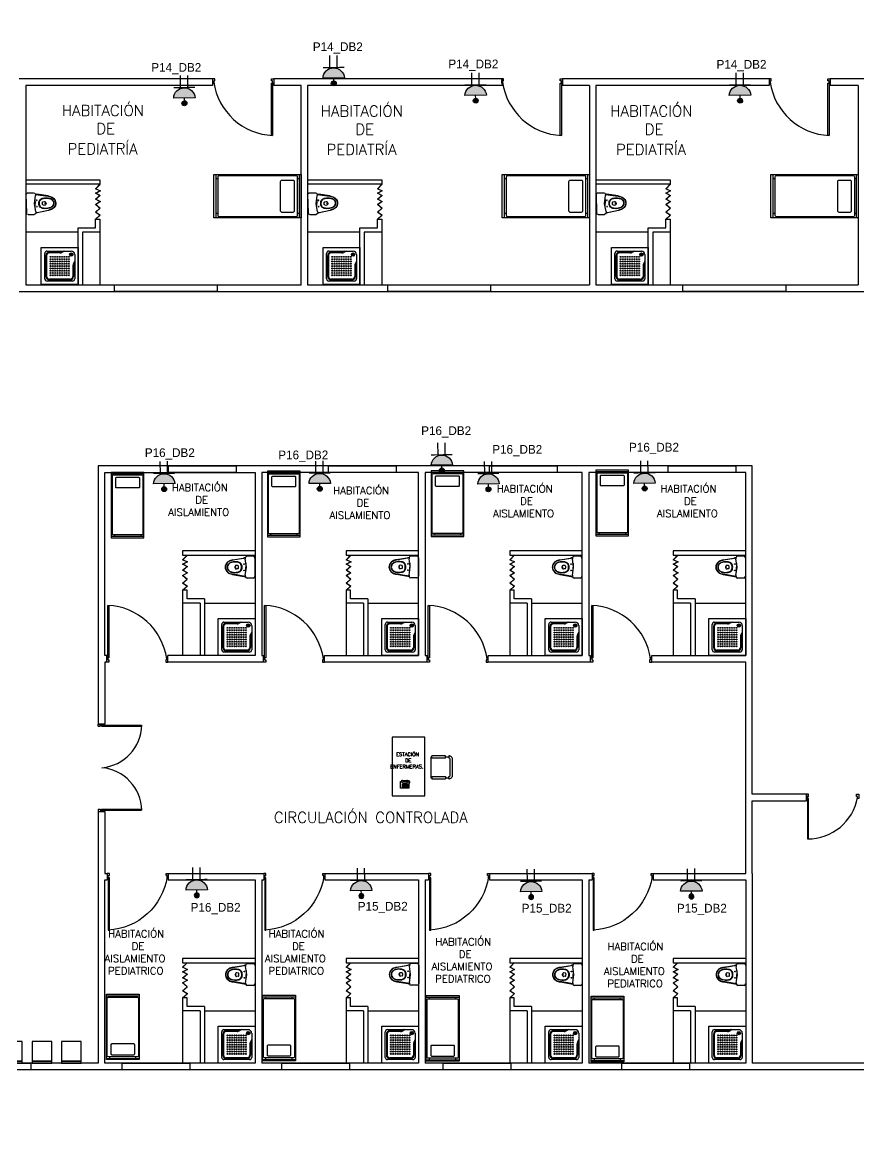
# Model space of a CAD drawing. Header units: metres. Extents: x -24 to 527, y -154 to 95.
# Drawn here: x 211.34 to 230.5, y 5.14 to 31.02 of the extents above; entities that cross this region are included whole.
import ezdxf

# ---------------------------------------------------------------- set-up
doc = ezdxf.new("R2010")
doc.units = ezdxf.units.M
doc.header["$MEASUREMENT"] = 0
for name, color, linetype in [('AN-TEXTO', 3, 'Continuous'), ('AR-MOBILIRIO', 1, 'Continuous'), ('AR-MUROS', 6, 'Continuous'), ('AR-PUERTAS', 2, 'Continuous'), ('AR-VENTANAS', 2, 'Continuous'), ('E-quip', 2, 'Continuous'), ('S.H.', 2, 'Continuous')]:
    doc.layers.add(name, color=color, linetype=linetype)
doc.layers.add('EQUIPO', color=1, linetype='Continuous', lineweight=0)
doc.styles.add('REGULAR-2.5', font='romans.shx', dxfattribs={"height": 2.5})

# ---------------------------------------------------------------- blocks, each defined once
blk = doc.blocks.new('31643339')
at = {"layer": 'AR-MOBILIRIO'}
for p, q in [((0.038, 0.5), (0.038, -0.5)), ((0.038, 0.4), (0.087, 0.4)), ((1.9, 0.4), (1.95, 0.4)), ((1.95, 0.5), (1.95, -0.5)), ((0.038, -0.4), (0.087, -0.4)), ((1.9, -0.4), (1.95, -0.4))]:
    blk.add_line(p, q, dxfattribs=at)
blk.add_lwpolyline([(0, -0.5), (0, 0.5), (2, 0.5), (2, -0.5)], close=True, dxfattribs=at)
for points in [[(1.87, 0.475, -0.414214), (1.9, 0.445), (1.9, -0.445, -0.414214), (1.87, -0.475), (0.117, -0.475, -0.414214), (0.087, -0.445), (0.087, 0.445, -0.414214), (0.117, 0.475)], [(0.15, -0.332, 0.414214), (0.18, -0.362), (0.447, -0.362, 0.414214), (0.477, -0.332), (0.477, 0.333, 0.414214), (0.447, 0.363), (0.18, 0.363, 0.414214), (0.15, 0.333)]]:
    blk.add_lwpolyline(points, format="xyb", close=True, dxfattribs=at)
blk = doc.blocks.new('AR-PUERTA 2')
at = {"layer": 'AR-PUERTAS', "linetype": 'Continuous'}
for points in [[(-1.354, -0.058), (-1.354, -0.008), (-1.329, -0.008), (-1.329, 0.042), (-1.379, 0.042), (-1.379, -0.058)], [(-0.029, -0.008), (-0.029, 0.042), (0.021, 0.042), (0.021, -0.058), (-0.004, -0.058), (-0.004, -0.008)], [(-0.004, -0.058), (-0.004, -1.258), (-0.029, -1.258), (-0.029, -0.058)]]:
    blk.add_lwpolyline(points, close=True, dxfattribs=at)
blk.add_arc((0.061, 0.169), 1.428, 188.1236, 267.3924, dxfattribs=at)
blk = doc.blocks.new('111111')
at = {"layer": 'AR-PUERTAS', "linetype": 'Continuous'}
for p, q in [((254.317, 121.561), (254.317, 122.51)), ((254.342, 121.586), (254.342, 122.51)), ((256.267, 122.51), (256.242, 122.51)), ((256.242, 121.586), (256.242, 122.51)), ((256.267, 121.561), (256.267, 122.51)), ((254.292, 121.511), (254.292, 121.611)), ((254.317, 121.611), (254.292, 121.611)), ((254.342, 121.511), (254.292, 121.511)), ((254.342, 121.586), (254.317, 121.586)), ((254.342, 121.561), (254.317, 121.561)), ((254.342, 121.511), (254.342, 121.561)), ((256.242, 121.586), (256.267, 121.586)), ((256.242, 121.511), (256.242, 121.561)), ((256.242, 121.561), (256.267, 121.561)), ((256.242, 121.511), (256.292, 121.511)), ((256.267, 121.611), (256.292, 121.611)), ((256.292, 121.511), (256.292, 121.611))]:
    blk.add_line(p, q, dxfattribs=at)
for centre, start, end in [((254.297, 121.512), 5.0221, 88.847), ((256.287, 121.512), 91.153, 174.9779)]:
    blk.add_arc(centre, 0.999, start, end, dxfattribs=at)
blk = doc.blocks.new('AR-MESA DE ENFERMERAS')
at = {"layer": 'AR-MOBILIRIO'}
for p, q in [((1196.442, 626.335), (1196.442, 626.252)), ((1196.442, 626.321), (1196.552, 626.321)), ((1196.455, 626.335), (1196.455, 626.252)), ((1196.469, 626.335), (1196.469, 626.252)), ((1196.483, 626.335), (1196.483, 626.252)), ((1196.497, 626.335), (1196.497, 626.252)), ((1196.511, 626.335), (1196.511, 626.252)), ((1196.524, 626.335), (1196.524, 626.252)), ((1196.538, 626.335), (1196.538, 626.252)), ((1195.493, 626.141), (1195.493, 626.088)), ((1195.572, 626.088), (1195.572, 626.141)), ((1195.881, 626.088), (1195.881, 626.141)), ((1196.386, 626.229), (1196.383, 626.222)), ((1196.386, 626.222), (1196.383, 626.214)), ((1196.387, 626.215), (1196.384, 626.208)), ((1196.388, 626.21), (1196.385, 626.203)), ((1196.389, 626.207), (1196.387, 626.2)), ((1196.391, 626.234), (1196.388, 626.227)), ((1196.391, 626.202), (1196.388, 626.195)), ((1196.392, 626.196), (1196.389, 626.189)), ((1196.394, 626.192), (1196.392, 626.185)), ((1196.395, 626.234), (1196.393, 626.227)), ((1196.397, 626.189), (1196.394, 626.182)), ((1196.4, 626.234), (1196.398, 626.227)), ((1196.402, 626.187), (1196.399, 626.18)), ((1196.404, 626.182), (1196.402, 626.175)), ((1196.405, 626.232), (1196.403, 626.225)), ((1196.407, 626.227), (1196.405, 626.219)), ((1196.41, 626.182), (1196.408, 626.175)), ((1196.416, 626.186), (1196.413, 626.179)), ((1196.42, 626.189), (1196.418, 626.182)), ((1196.422, 626.187), (1196.42, 626.18)), ((1196.429, 626.191), (1196.426, 626.183)), ((1196.442, 626.307), (1196.552, 626.307)), ((1196.442, 626.294), (1196.552, 626.294)), ((1196.442, 626.28), (1196.552, 626.28)), ((1196.442, 626.266), (1196.552, 626.266)), ((1196.442, 626.252), (1196.552, 626.252)), ((1195.493, 625.612), (1195.493, 625.665)), ((1195.572, 625.665), (1195.572, 625.612)), ((1195.881, 625.665), (1195.881, 625.612))]:
    blk.add_line(p, q, dxfattribs=at)
for points in [[(1196.042, 625.182), (1196.792, 625.182), (1196.792, 626.532), (1196.042, 626.532)], [(1196.442, 626.335), (1196.552, 626.335), (1196.552, 626.252), (1196.442, 626.252)]]:
    blk.add_lwpolyline(points, close=True, dxfattribs=at)
for points in [[(1196.428, 626.199), (1196.409, 626.199), (1196.409, 626.355), (1196.597, 626.355), (1196.597, 626.199), (1196.581, 626.199)], [(1195.572, 626.115), (1195.493, 626.115)], [(1195.881, 626.141), (1195.572, 626.141)], [(1195.881, 626.088), (1195.572, 626.088)], [(1195.881, 625.638), (1195.908, 625.638), (1195.908, 626.115), (1195.881, 626.115)], [(1196.451, 626.217), (1196.558, 626.217)], [(1196.558, 626.178), (1196.451, 626.178)], [(1195.493, 625.638), (1195.572, 625.638)], [(1195.572, 625.665), (1195.881, 625.665)], [(1195.572, 625.612), (1195.881, 625.612)]]:
    blk.add_lwpolyline(points, dxfattribs=at)
for points in [[(1195.493, 626.141, 0.414214), (1195.405, 626.053), (1195.405, 625.7, 0.414214), (1195.493, 625.612)], [(1195.493, 626.088), (1195.493, 626.088, 0.414214), (1195.458, 626.053), (1195.458, 625.7, 0.414214), (1195.493, 625.665)]]:
    blk.add_lwpolyline(points, format="xyb", dxfattribs=at)
for centre, start, end in [((1196.448, 626.198), 79.6346, 280.3654), ((1196.562, 626.198), 259.6346, 100.3654)]:
    blk.add_arc(centre, 0.0197, start, end, dxfattribs=at)
blk = doc.blocks.new('AR-PUERTA 1.2')
at = {"layer": 'AR-PUERTAS', "linetype": 'Continuous'}
for points in [[(1.154, 0.058), (1.154, 0.983), (1.129, 0.983), (1.129, 0.058)], [(0.004, 0.058), (0.004, 0.008), (0.029, 0.008), (0.029, -0.042), (-0.021, -0.042), (-0.021, 0.058)], [(1.129, 0.008), (1.129, -0.042), (1.179, -0.042), (1.179, 0.058), (1.154, 0.058), (1.154, 0.008)]]:
    blk.add_lwpolyline(points, close=True, dxfattribs=at)
blk.add_arc((1.141, -0.171), 1.154, 89.3332, 169.7918, dxfattribs=at)
blk = doc.blocks.new('silla')
for points in [[(-0.225, -0.023), (0.225, -0.023), (0.225, 0.023), (-0.225, 0.023)], [(-0.225, -0.473), (0.225, -0.473), (0.225, -0.023), (-0.225, -0.023)]]:
    blk.add_lwpolyline(points, close=True)
blk = doc.blocks.new('*U114')
at = {"layer": 'AR-MOBILIRIO', "rotation": 90}
blk.add_blockref('silla', (-0.225, 0), dxfattribs=at)
blk = doc.blocks.new('*U115')
at = {"layer": 'AR-MUROS', "color": 0, "linetype": 'ByBlock', "lineweight": -2}
for p in [(0, 12.15), (0, 11.475), (0, 10.8), (0, 10.125), (0, 9.45), (0, 8.775), (0, 8.1), (0, 7.425), (0, 6.75), (0, 6.075), (0, 5.4), (0, 4.725), (0, 4.05), (0, 3.375), (0, 2.7), (0, 2.025), (0, 1.35), (0, 0.675), (0, 0)]:
    blk.add_blockref('*U114', p, dxfattribs=at)
blk = doc.blocks.new('AR-PUERTA ACORDION')
at = {"layer": 'AR-PUERTAS'}
blk.add_lwpolyline([(-0.386, 0.049), (-0.288, -0.046), (-0.235, 0.057), (-0.185, -0.044), (-0.129, 0.054), (-0.046, -0.045), (0.01, 0.056), (0.073, -0.046), (0.158, 0.053), (0.252, -0.046), (0.317, 0.054), (0.41, -0.047), (0.41, -0.054), (0.318, 0.046), (0.253, -0.054), (0.158, 0.046), (0.072, -0.054), (0.01, 0.046), (-0.045, -0.054), (-0.128, 0.046), (-0.185, -0.054), (-0.235, 0.046), (-0.287, -0.054), (-0.39, 0.046)], close=True, dxfattribs=at)
blk = doc.blocks.new('A$C05366594')
at = {"layer": 'AR-MOBILIRIO', "linetype": 'Continuous'}
for p, q in [((0, 0), (0, 0.72)), ((0, 0.72), (0.72, 0.72)), ((0.72, 0.72), (0.72, 0)), ((0.068, 0.113), (0.068, 0.608)), ((0.09, 0.563), (0.09, 0.158)), ((0.113, 0.653), (0.585, 0.653)), ((0.367, 0.63), (0.158, 0.63)), ((0.428, 0.653), (0.397, 0.637)), ((0.653, 0.585), (0.653, 0.113)), ((0.63, 0.367), (0.63, 0.158)), ((0.653, 0.428), (0.637, 0.397)), ((0.72, 0), (0, 0)), ((0.608, 0.068), (0.113, 0.068)), ((0.563, 0.09), (0.158, 0.09))]:
    blk.add_line(p, q, dxfattribs=at)
at = {"layer": 'AR-MOBILIRIO', "color": 250}
for p, q in [((0.104, 0.563), (0.104, 0.158)), ((0.367, 0.617), (0.158, 0.617)), ((0.458, 0.653), (0.403, 0.625)), ((0.653, 0.458), (0.625, 0.403)), ((0.617, 0.367), (0.617, 0.158)), ((0.563, 0.104), (0.158, 0.104))]:
    blk.add_line(p, q, dxfattribs=at)
at = {"layer": 'AR-MOBILIRIO', "linetype": 'Continuous'}
for centre, major_axis, start_param, end_param in [((0.113, 0.608), (0.0318, 0.0318), 0.785398, 2.356194), ((0.158, 0.563), (0.0477, 0.0477), 0.785398, 2.356194), ((0.367, 0.698), (0.0477, 0.0477), 3.926991, 4.390638), ((0.585, 0.585), (0.0477, 0.0477), 5.497787, 7.068583), ((0.698, 0.367), (-0.0477, 0.0477), 0.321751, 0.785398), ((0.113, 0.113), (-0.0318, 0.0318), 0.785398, 2.356194), ((0.158, 0.158), (-0.0477, 0.0477), 0.785398, 2.356194), ((0.158, 0.158), (-0.0477, 0.0477), 0.785398, 2.356194), ((0.563, 0.158), (0.0477, 0.0477), 3.926991, 5.497787), ((0.608, 0.113), (-0.0318, 0.0318), 2.356194, 3.926991)]:
    blk.add_ellipse(centre, major_axis=major_axis, ratio=1, start_param=start_param, end_param=end_param, dxfattribs=at)
at = {"layer": 'AR-MOBILIRIO', "color": 250}
for centre, major_axis, start_param, end_param in [((0.158, 0.563), (-0.0382, 0.0382), -0.785398, 0.785398), ((0.18, 0.54), (-0.00636, 0.00636), -0.785398, 5.497787), ((0.18, 0.495), (-0.00636, 0.00636), -0.785398, 5.497787), ((0.18, 0.45), (-0.00636, 0.00636), -0.785398, 5.497787), ((0.225, 0.54), (0.00636, 0.00636), 0.785398, 7.068583), ((0.225, 0.495), (0.00636, 0.00636), 0.785398, 7.068583), ((0.225, 0.45), (0.00636, 0.00636), 0.785398, 7.068583), ((0.27, 0.54), (0.00636, 0.00636), 0.785398, 7.068583), ((0.27, 0.495), (0.00636, 0.00636), 0.785398, 7.068583), ((0.27, 0.45), (0.00636, 0.00636), 0.785398, 7.068583), ((0.315, 0.54), (-0.00636, 0.00636), -0.785398, 5.497787), ((0.315, 0.495), (-0.00636, 0.00636), -0.785398, 5.497787), ((0.315, 0.45), (-0.00636, 0.00636), -0.785398, 5.497787), ((0.36, 0.54), (-0.00636, 0.00636), -0.785398, 5.497787), ((0.36, 0.495), (-0.00636, 0.00636), -0.785398, 5.497787), ((0.36, 0.45), (-0.00636, 0.00636), -0.785398, 5.497787), ((0.367, 0.698), (0.0573, 0.0573), 3.926991, 4.390638), ((0.405, 0.54), (-0.00636, 0.00636), -0.785398, 5.497787), ((0.405, 0.495), (-0.00636, 0.00636), -0.785398, 5.497787), ((0.405, 0.45), (-0.00636, 0.00636), -0.785398, 5.497787), ((0.45, 0.54), (0.00636, 0.00636), 0.785398, 7.068583), ((0.45, 0.495), (0.00636, 0.00636), 0.785398, 7.068583), ((0.45, 0.45), (0.00636, 0.00636), 0.785398, 7.068583), ((0.495, 0.54), (0.00636, 0.00636), 0.785398, 7.068583), ((0.495, 0.495), (0.00636, 0.00636), 0.785398, 7.068583), ((0.495, 0.45), (0.00636, 0.00636), 0.785398, 7.068583), ((0.54, 0.54), (-0.00636, 0.00636), -0.785398, 5.497787), ((0.54, 0.495), (-0.00636, 0.00636), -0.785398, 5.497787), ((0.54, 0.45), (-0.00636, 0.00636), -0.785398, 5.497787), ((0.585, 0.585), (0.0223, 0.0223), 0.785398, 7.068583), ((0.585, 0.585), (-0.00955, 0.00955), -0.785398, 5.497787), ((0.576, 0.585), (0.00286, 0.00286), 0.785398, 7.068583), ((0.581, 0.592), (0.00286, 0.00286), 0.785398, 7.068583), ((0.581, 0.578), (0.00286, 0.00286), 0.785398, 7.068583), ((0.589, 0.592), (0.00286, 0.00286), 0.785398, 7.068583), ((0.589, 0.578), (0.00286, 0.00286), 0.785398, 7.068583), ((0.594, 0.585), (0.00286, 0.00286), 0.785398, 7.068583), ((0.18, 0.405), (-0.00636, 0.00636), -0.785398, 5.497787), ((0.18, 0.36), (-0.00636, 0.00636), -0.785398, 5.497787), ((0.18, 0.315), (-0.00636, 0.00636), -0.785398, 5.497787), ((0.18, 0.27), (-0.00636, 0.00636), -0.785398, 5.497787), ((0.18, 0.225), (-0.00636, 0.00636), -0.785398, 5.497787), ((0.225, 0.405), (0.00636, 0.00636), 0.785398, 7.068583), ((0.225, 0.36), (0.00636, 0.00636), 0.785398, 7.068583), ((0.225, 0.315), (0.00636, 0.00636), 0.785398, 7.068583), ((0.225, 0.27), (0.00636, 0.00636), 0.785398, 7.068583), ((0.225, 0.225), (0.00636, 0.00636), 0.785398, 7.068583), ((0.27, 0.405), (0.00636, 0.00636), 0.785398, 7.068583), ((0.27, 0.36), (0.00636, 0.00636), 0.785398, 7.068583), ((0.27, 0.315), (0.00636, 0.00636), 0.785398, 7.068583), ((0.27, 0.27), (0.00636, 0.00636), 0.785398, 7.068583), ((0.27, 0.225), (0.00636, 0.00636), 0.785398, 7.068583), ((0.315, 0.36), (-0.00636, 0.00636), -0.785398, 5.497787), ((0.315, 0.315), (-0.00636, 0.00636), -0.785398, 5.497787), ((0.315, 0.27), (-0.00636, 0.00636), -0.785398, 5.497787), ((0.315, 0.225), (-0.00636, 0.00636), -0.785398, 5.497787), ((0.315, 0.405), (-0.00636, 0.00636), -0.785398, 5.497787), ((0.36, 0.405), (-0.00636, 0.00636), -0.785398, 5.497787), ((0.36, 0.36), (-0.00636, 0.00636), -0.785398, 5.497787), ((0.36, 0.315), (-0.00636, 0.00636), -0.785398, 5.497787), ((0.36, 0.27), (-0.00636, 0.00636), -0.785398, 5.497787), ((0.36, 0.225), (-0.00636, 0.00636), -0.785398, 5.497787), ((0.405, 0.405), (-0.00636, 0.00636), -0.785398, 5.497787), ((0.405, 0.36), (-0.00636, 0.00636), -0.785398, 5.497787), ((0.405, 0.315), (-0.00636, 0.00636), -0.785398, 5.497787), ((0.405, 0.27), (-0.00636, 0.00636), -0.785398, 5.497787), ((0.405, 0.225), (-0.00636, 0.00636), -0.785398, 5.497787), ((0.45, 0.405), (0.00636, 0.00636), 0.785398, 7.068583), ((0.45, 0.36), (0.00636, 0.00636), 0.785398, 7.068583), ((0.45, 0.315), (0.00636, 0.00636), 0.785398, 7.068583), ((0.45, 0.27), (0.00636, 0.00636), 0.785398, 7.068583), ((0.45, 0.225), (0.00636, 0.00636), 0.785398, 7.068583), ((0.495, 0.405), (0.00636, 0.00636), 0.785398, 7.068583), ((0.495, 0.36), (0.00636, 0.00636), 0.785398, 7.068583), ((0.495, 0.315), (0.00636, 0.00636), 0.785398, 7.068583), ((0.495, 0.27), (0.00636, 0.00636), 0.785398, 7.068583), ((0.495, 0.225), (0.00636, 0.00636), 0.785398, 7.068583), ((0.54, 0.36), (-0.00636, 0.00636), -0.785398, 5.497787), ((0.54, 0.315), (-0.00636, 0.00636), -0.785398, 5.497787), ((0.54, 0.27), (-0.00636, 0.00636), -0.785398, 5.497787), ((0.54, 0.225), (-0.00636, 0.00636), -0.785398, 5.497787), ((0.54, 0.405), (-0.00636, 0.00636), -0.785398, 5.497787), ((0.698, 0.367), (-0.0573, 0.0573), 0.321751, 0.785398), ((0.158, 0.158), (-0.0382, 0.0382), 0.785398, 2.356194), ((0.158, 0.158), (0.0382, 0.0382), 2.356194, 3.926991), ((0.18, 0.18), (-0.00636, 0.00636), -0.785398, 5.497787), ((0.225, 0.18), (0.00636, 0.00636), 0.785398, 7.068583), ((0.27, 0.18), (0.00636, 0.00636), 0.785398, 7.068583), ((0.315, 0.18), (-0.00636, 0.00636), -0.785398, 5.497787), ((0.36, 0.18), (-0.00636, 0.00636), -0.785398, 5.497787), ((0.405, 0.18), (-0.00636, 0.00636), -0.785398, 5.497787), ((0.45, 0.18), (0.00636, 0.00636), 0.785398, 7.068583), ((0.495, 0.18), (0.00636, 0.00636), 0.785398, 7.068583), ((0.54, 0.18), (-0.00636, 0.00636), -0.785398, 5.497787), ((0.563, 0.158), (0.0382, 0.0382), 3.926991, 5.497787)]:
    blk.add_ellipse(centre, major_axis=major_axis, ratio=1, start_param=start_param, end_param=end_param, dxfattribs=at)
blk = doc.blocks.new('1p-toppiece')
at = {"layer": 'AR-MOBILIRIO'}
for p, q in [((-0.532, 0.174), (-0.265, 0.22)), ((-0.232, 0.219), (-0.531, 0.169)), ((-0.485, 0.003), (-0.485, 0.003)), ((-0.485, 0.003), (-0.485, 0.003)), ((-0.485, 0.003), (-0.485, 0.003)), ((-0.485, 0.003), (-0.485, 0.003)), ((-0.485, 0.003), (-0.485, 0.003)), ((-0.485, 0.003), (-0.485, 0.003)), ((-0.485, 0.003), (-0.485, 0.003)), ((-0.485, 0.003), (-0.485, 0.003)), ((-0.406, 0.039), (-0.443, 0.044)), ((-0.232, 0.22), (-0.232, 0.195)), ((-0.205, 0.008), (-0.232, 0.195)), ((-0.218, 0.098), (-0.218, 0.003)), ((-0.218, -0.093), (-0.218, 0.003)), ((-0.047, 0.26), (-0.192, 0.26)), ((-0.007, 0.22), (-0.007, -0.214)), ((-0.532, -0.169), (-0.265, -0.215)), ((-0.232, -0.214), (-0.531, -0.163)), ((-0.406, -0.034), (-0.443, -0.039)), ((-0.232, -0.189), (-0.205, -0.003)), ((-0.232, -0.189), (-0.232, -0.214)), ((-0.047, -0.254), (-0.192, -0.254))]:
    blk.add_line(p, q, dxfattribs=at)
blk.add_lwpolyline([(-0.467, -0.009, 0.139005), (-0.464, -0.009, 0.107089), (-0.461, -0.006, 0.080212), (-0.46, -0.002, 0.06796), (-0.459, 0.003, 0.06796), (-0.46, 0.007, 0.080212), (-0.461, 0.011, 0.107089), (-0.464, 0.014, 0.139005), (-0.467, 0.015, 0.139005), (-0.47, 0.014, 0.107089), (-0.473, 0.011, 0.080212), (-0.474, 0.007, 0.06796), (-0.475, 0.003, 0.06796), (-0.474, -0.002, 0.080212), (-0.473, -0.006, 0.107089), (-0.47, -0.009, 0.139005)], format="xyb", close=True, dxfattribs=at)
for centre in [(-0.26, 0.078), (-0.26, -0.072)]:
    blk.add_circle(centre, 0.008, dxfattribs=at)
for centre, radius, start, end in [((-0.545, -0.004), 0.165, 137.5273, 177.8064), ((-0.545, 0.009), 0.165, 182.1936, 222.4727), ((-0.545, -0.004), 0.159, 137.1746, 177.7477), ((-0.545, 0.009), 0.159, 182.2523, 222.8254), ((-0.518, -0.034), 0.206, 106.927, 136.493), ((-0.541, -0.003), 0.122, 134.1142, 177.24), ((-0.541, 0.008), 0.122, 182.76, 225.8858), ((-0.518, -0.034), 0.2, 106.5054, 136.1127), ((-0.541, -0.003), 0.115, 133.4423, 177.1285), ((-0.541, 0.008), 0.115, 182.8715, 226.5577), ((-0.519, -0.031), 0.157, 102.7254, 132.8308), ((-0.52, -0.03), 0.15, 101.8667, 132.1155), ((-0.482, -0.117), 0.296, 99.7929, 108.8085), ((-0.482, -0.12), 0.292, 99.5848, 108.4322), ((-0.482, -0.148), 0.279, 90.6669, 104.9929), ((-0.482, -0.156), 0.281, 90.6819, 104.1933), ((-0.474, -0.297), 0.428, 81.7587, 91.4179), ((-0.488, -0.362), 0.487, 81.705, 89.6761), ((-0.434, 0.003), 0.0456, 126.1832, 180), ((-0.434, 0.003), 0.0456, 180, 233.8168), ((-0.447, 0.019), 0.025, 82.2348, 126.1832), ((-0.434, -0.002), 0.123, 44.007, 82.2929), ((-0.431, -0.004), 0.132, 44.3018, 82.295), ((-0.408, 0.024), 0.015, 13.7696, 82.2348), ((-0.495, 0.003), 0.105, 0, 13.7696), ((-0.495, 0.003), 0.105, 346.2304, 0), ((-0.46, 0.006), 0.138, 358.6352, 34.0042), ((-0.46, -0.001), 0.138, 325.9958, 1.3648), ((-0.441, 0.008), 0.132, 357.4666, 37.446), ((-0.441, -0.003), 0.132, 322.554, 2.5334), ((-0.24, 0.073), 0.15, 87.0389, 99.7929), ((-0.192, 0.22), 0.04, 90, 180), ((-0.244, 0.003), 0.04, 351.6776, 8.3142), ((-0.047, 0.22), 0.04, 0, 90), ((-0.518, 0.039), 0.206, 223.507, 253.073), ((-0.518, 0.039), 0.2, 223.8873, 253.4946), ((-0.519, 0.036), 0.157, 227.1692, 257.2746), ((-0.52, 0.036), 0.15, 227.8845, 258.1333), ((-0.482, 0.122), 0.296, 251.1915, 260.2071), ((-0.482, 0.125), 0.292, 251.5678, 260.4152), ((-0.482, 0.153), 0.279, 255.0071, 269.3331), ((-0.482, 0.161), 0.281, 255.8067, 269.3181), ((-0.488, 0.368), 0.487, 270.3239, 278.295), ((-0.474, 0.302), 0.428, 268.5821, 278.2413), ((-0.447, -0.014), 0.025, 233.8168, 277.7652), ((-0.434, 0.007), 0.123, 277.7071, 315.993), ((-0.431, 0.009), 0.132, 277.705, 315.6982), ((-0.408, -0.019), 0.015, 277.7652, 346.2304), ((-0.24, -0.067), 0.15, 260.2071, 272.966), ((-0.192, -0.214), 0.04, 180, 270), ((-0.047, -0.214), 0.04, 270, 360)]:
    blk.add_arc(centre, radius, start, end, dxfattribs=at)
blk = doc.blocks.new('16A twin WP')
at = {"ltscale": 8}
h = blk.add_hatch(color=256, dxfattribs=at)
edge = h.paths.add_edge_path()
edge.add_ellipse((17.4, -1), major_axis=(0.2, 17.4), ratio=1, start_angle=273.7089, end_angle=447.4296, ccw=False)
edge.add_line((34.8, 0), (0, 0))
h = blk.add_hatch(color=256, dxfattribs=at)
edge = h.paths.add_edge_path()
edge.add_ellipse((17.4, -8.7), major_axis=(-2.81, 2.81), ratio=1, start_angle=0, end_angle=360)
for p, q in [((11.5, 16.9), (11.5, 36.5)), ((23.3, 16.9), (23.3, 36.5)), ((34.8, 0), (0, 0)), ((17.4, -4.7), (17.4, 0))]:
    blk.add_line(p, q, dxfattribs=at)
at = {"ltscale": 8, "const_width": 2}
blk.add_lwpolyline([(34.8, 16.9), (0, 16.9)], dxfattribs=at)
at = {"ltscale": 8, "extrusion": (0, 0, -1)}
blk.add_ellipse((17.4, -1), major_axis=(0.2, 17.4), ratio=1, start_param=-1.525934, end_param=1.506063, dxfattribs=at)
at = {"ltscale": 8}
blk.add_ellipse((17.4, -8.7), major_axis=(-2.81, 2.81), ratio=1, start_param=3.926991, end_param=10.210176, dxfattribs=at)

msp = doc.modelspace()

# ---------------------------------------------------------------- linework, layer by layer
at = {"layer": 'AR-MUROS'}
for p, q in [((222.342, 29.579), (222.342, 29.729)), ((223.717, 29.729), (223.717, 29.579)), ((224.337, 29.579), (224.337, 25.006)), ((224.487, 29.579), (224.487, 25.006)), ((230.499, 29.579), (230.499, 25.006)), ((211.414, 27.412), (213.113, 27.412)), ((213.113, 27.312), (211.414, 27.312)), ((213.113, 27.412), (213.113, 27.312)), ((217.875, 27.412), (219.574, 27.412)), ((219.574, 27.312), (217.875, 27.312)), ((219.574, 27.412), (219.574, 27.312)), ((224.487, 27.412), (226.186, 27.412)), ((226.186, 27.312), (224.487, 27.312)), ((226.186, 27.412), (226.186, 27.312)), ((213.013, 26.312), (213.013, 26.512)), ((213.013, 26.512), (213.113, 26.512)), ((213.113, 26.512), (213.113, 26.212)), ((219.474, 26.312), (219.474, 26.512)), ((219.474, 26.512), (219.574, 26.512)), ((219.574, 26.512), (219.574, 26.212)), ((226.086, 26.312), (226.086, 26.512)), ((226.086, 26.512), (226.186, 26.512)), ((226.186, 26.512), (226.186, 26.212)), ((212.614, 26.212), (211.414, 26.212)), ((212.614, 25.012), (212.614, 26.312)), ((212.614, 26.312), (213.013, 26.312)), ((213.113, 26.212), (212.714, 26.212)), ((212.714, 26.212), (212.714, 25.012)), ((213.113, 26.212), (213.113, 25.012)), ((219.075, 26.212), (217.875, 26.212)), ((219.075, 25.012), (219.075, 26.312)), ((219.075, 26.312), (219.474, 26.312)), ((219.574, 26.212), (219.175, 26.212)), ((219.175, 26.212), (219.175, 25.012)), ((219.574, 26.212), (219.574, 25.012)), ((225.687, 26.212), (224.487, 26.212)), ((225.687, 25.012), (225.687, 26.312)), ((225.687, 26.312), (226.086, 26.312)), ((226.186, 26.212), (225.787, 26.212)), ((225.787, 26.212), (225.787, 25.012)), ((226.186, 26.212), (226.186, 25.012)), ((215.009, 18.006), (215.009, 17.706)), ((215.109, 18.006), (215.009, 18.006)), ((215.109, 17.806), (215.109, 18.006)), ((218.759, 18.006), (218.759, 17.706)), ((218.859, 18.006), (218.759, 18.006)), ((218.859, 17.806), (218.859, 18.006)), ((222.509, 18.006), (222.509, 17.706)), ((222.609, 18.006), (222.509, 18.006)), ((222.609, 17.806), (222.609, 18.006)), ((226.259, 18.006), (226.259, 17.706)), ((226.359, 18.006), (226.259, 18.006)), ((226.359, 17.806), (226.359, 18.006)), ((215.009, 17.706), (215.009, 16.506)), ((215.408, 17.706), (215.408, 16.506)), ((215.508, 17.806), (215.508, 16.506)), ((218.759, 17.706), (218.759, 16.506)), ((219.158, 17.706), (219.158, 16.506)), ((219.258, 17.806), (219.258, 16.506)), ((222.509, 17.706), (222.509, 16.506)), ((222.908, 17.706), (222.908, 16.506)), ((223.008, 17.806), (223.008, 16.506)), ((226.259, 17.706), (226.259, 16.506)), ((226.658, 17.706), (226.658, 16.506)), ((226.758, 17.806), (226.758, 16.506)), ((213.221, 11.511), (213.278, 11.511)), ((214.678, 11.511), (216.821, 11.511)), ((224.321, 11.511), (224.399, 11.511)), ((225.799, 11.511), (227.921, 11.511)), ((228.071, 11.511), (228.071, 7.161)), ((213.221, 11.361), (213.278, 11.361)), ((213.221, 7.161), (213.221, 11.361)), ((214.678, 11.361), (216.671, 11.361)), ((216.671, 11.361), (216.671, 7.161)), ((216.821, 11.361), (216.821, 7.161)), ((216.821, 11.361), (216.87, 11.361)), ((218.27, 11.361), (220.421, 11.361)), ((220.421, 11.361), (220.421, 7.161)), ((220.571, 11.361), (220.571, 7.161)), ((220.571, 11.361), (220.648, 11.361)), ((222.048, 11.361), (224.171, 11.361)), ((224.171, 11.361), (224.171, 7.161)), ((224.321, 11.361), (224.321, 7.161)), ((224.321, 11.361), (224.399, 11.361)), ((225.799, 11.361), (227.921, 11.361)), ((227.921, 11.361), (227.921, 7.161)), ((215.009, 8.661), (215.009, 8.361)), ((215.109, 8.661), (215.009, 8.661)), ((215.109, 8.461), (215.109, 8.661)), ((218.759, 8.661), (218.759, 8.361)), ((218.859, 8.661), (218.759, 8.661)), ((218.859, 8.461), (218.859, 8.661)), ((222.509, 8.661), (222.509, 8.361)), ((222.609, 8.661), (222.509, 8.661)), ((222.609, 8.461), (222.609, 8.661)), ((226.259, 8.661), (226.259, 8.361)), ((226.359, 8.661), (226.259, 8.661)), ((226.359, 8.461), (226.359, 8.661)), ((215.009, 8.361), (215.009, 7.161)), ((215.408, 8.361), (215.408, 7.161)), ((215.508, 8.461), (215.508, 7.161)), ((218.759, 8.361), (218.759, 7.161)), ((219.158, 8.361), (219.158, 7.161)), ((219.258, 8.461), (219.258, 7.161)), ((222.509, 8.361), (222.509, 7.161)), ((222.908, 8.361), (222.908, 7.161)), ((223.008, 8.461), (223.008, 7.161)), ((226.259, 8.361), (226.259, 7.161)), ((226.658, 8.361), (226.658, 7.161)), ((226.758, 8.461), (226.758, 7.161))]:
    msp.add_line(p, q, dxfattribs=at)
for points in [[(215.697, 29.729), (211.264, 29.729)], [(215.697, 29.579), (211.414, 29.579), (211.414, 25.006), (217.725, 25.006), (217.725, 29.579), (217.097, 29.579)], [(215.697, 29.729), (215.697, 29.579)], [(222.342, 29.729), (217.097, 29.729)], [(217.097, 29.729), (217.097, 29.579)], [(222.342, 29.579), (217.875, 29.579), (217.875, 25.006)], [(228.456, 29.729), (223.717, 29.729)], [(224.337, 29.579), (223.717, 29.579)], [(228.456, 29.579), (224.487, 29.579)], [(228.456, 29.729), (228.456, 29.579)], [(234.847, 29.729), (229.856, 29.729)], [(229.856, 29.729), (229.856, 29.579)], [(230.499, 29.579), (229.856, 29.579)], [(211.264, 24.856), (217.725, 24.856), (234.383, 24.856)], [(217.875, 25.006), (224.337, 25.006)], [(224.487, 25.006), (230.499, 25.006)], [(237.138, 23.827), (237.138, 7.011), (149.199, 7.011)], [(228.071, 16.356), (228.071, 20.856), (224.321, 20.856), (220.571, 20.856), (216.821, 20.856), (213.071, 20.856), (213.071, 16.356), (213.071, 14.934)], [(213.271, 16.506), (213.221, 16.506), (213.221, 20.706), (216.671, 20.706), (216.671, 16.506), (214.671, 16.506)], [(218.263, 16.506), (220.421, 16.506), (220.421, 20.706), (216.821, 20.706), (216.821, 16.506), (216.863, 16.506)], [(222.017, 16.506), (224.171, 16.506), (224.171, 20.706), (220.571, 20.706), (220.571, 16.506), (220.617, 16.506)], [(225.764, 16.506), (227.921, 16.506), (227.921, 20.706), (224.321, 20.706), (224.321, 16.506), (224.364, 16.506)], [(216.671, 18.906), (215.009, 18.906), (215.009, 18.806), (216.671, 18.806)], [(220.421, 18.906), (218.759, 18.906), (218.759, 18.806), (220.421, 18.806)], [(224.171, 18.906), (222.509, 18.906), (222.509, 18.806), (224.171, 18.806)], [(227.921, 18.906), (226.259, 18.906), (226.259, 18.806), (227.921, 18.806)], [(215.408, 17.706), (215.009, 17.706)], [(215.508, 17.806), (215.109, 17.806)], [(215.508, 17.706), (216.671, 17.706)], [(219.158, 17.706), (218.759, 17.706)], [(219.258, 17.806), (218.859, 17.806)], [(219.258, 17.706), (220.421, 17.706)], [(222.908, 17.706), (222.509, 17.706)], [(223.008, 17.806), (222.609, 17.806)], [(223.008, 17.706), (224.171, 17.706)], [(226.658, 17.706), (226.259, 17.706)], [(226.758, 17.806), (226.359, 17.806)], [(226.758, 17.706), (227.921, 17.706)], [(213.221, 16.356), (213.221, 14.934), (213.071, 14.934)], [(213.271, 16.356), (213.221, 16.356)], [(213.271, 16.356), (213.271, 16.506)], [(214.671, 16.356), (214.671, 16.506)], [(216.863, 16.356), (216.821, 16.356), (214.671, 16.356)], [(216.863, 16.356), (216.863, 16.506)], [(218.263, 16.356), (218.263, 16.506)], [(220.617, 16.356), (220.571, 16.356), (218.263, 16.356)], [(220.617, 16.356), (220.617, 16.506)], [(222.017, 16.356), (222.017, 16.506)], [(224.364, 16.356), (224.321, 16.356), (222.017, 16.356)], [(224.364, 16.356), (224.364, 16.506)], [(225.764, 16.356), (225.764, 16.506)], [(227.921, 16.356), (225.764, 16.356)], [(227.921, 11.511), (227.921, 16.356)], [(228.071, 13.326), (228.071, 16.356)], [(228.071, 13.176), (229.311, 13.176), (229.311, 13.326), (228.071, 13.326)], [(236.988, 13.176), (236.988, 7.161), (232.221, 7.161), (228.071, 7.161)], [(228.071, 11.511), (228.071, 13.176)], [(213.071, 12.934), (213.071, 11.511)], [(213.071, 12.934), (213.221, 12.934)], [(213.221, 12.934), (213.221, 11.511)], [(213.071, 11.511), (213.071, 7.161)], [(213.278, 11.511), (213.278, 11.361)], [(214.678, 11.511), (214.678, 11.361)], [(216.821, 11.511), (216.87, 11.511)], [(216.87, 11.511), (216.87, 11.361)], [(218.27, 11.511), (220.571, 11.511)], [(218.27, 11.511), (218.27, 11.361)], [(220.571, 11.511), (220.648, 11.511)], [(220.648, 11.511), (220.648, 11.361)], [(222.048, 11.511), (224.321, 11.511)], [(222.048, 11.511), (222.048, 11.361)], [(224.399, 11.511), (224.399, 11.361)], [(225.799, 11.511), (225.799, 11.361)], [(216.671, 9.561), (215.009, 9.561), (215.009, 9.461), (216.671, 9.461)], [(220.421, 9.561), (218.759, 9.561), (218.759, 9.461), (220.421, 9.461)], [(224.171, 9.561), (222.509, 9.561), (222.509, 9.461), (224.171, 9.461)], [(227.921, 9.561), (226.259, 9.561), (226.259, 9.461), (227.921, 9.461)], [(215.408, 8.361), (215.009, 8.361)], [(215.508, 8.461), (215.109, 8.461)], [(215.508, 8.361), (216.671, 8.361)], [(219.158, 8.361), (218.759, 8.361)], [(219.258, 8.461), (218.859, 8.461)], [(219.258, 8.361), (220.421, 8.361)], [(222.908, 8.361), (222.509, 8.361)], [(223.008, 8.461), (222.609, 8.461)], [(223.008, 8.361), (224.171, 8.361)], [(226.658, 8.361), (226.259, 8.361)], [(226.758, 8.461), (226.359, 8.461)], [(226.758, 8.361), (227.921, 8.361)], [(213.071, 7.161), (149.349, 7.161)], [(216.671, 7.161), (213.221, 7.161)], [(220.421, 7.161), (216.821, 7.161)], [(224.171, 7.161), (220.571, 7.161)], [(227.921, 7.161), (224.321, 7.161)]]:
    msp.add_lwpolyline(points, dxfattribs=at)
at = {"layer": 'AR-PUERTAS'}
msp.add_circle((214.119, 34.834), 40.081, dxfattribs=at)
at = {"layer": 'AR-VENTANAS'}
for points in [[(213.447, 25.005), (215.804, 25.005), (215.804, 24.855), (213.447, 24.855)], [(219.713, 25.005), (222.07, 25.005), (222.07, 24.855), (219.713, 24.855)], [(226.481, 25.005), (228.838, 25.005), (228.838, 24.855), (226.481, 24.855)], [(214.688, 20.856), (216.239, 20.856), (216.239, 20.706), (214.688, 20.706)], [(218.352, 20.856), (219.904, 20.856), (219.904, 20.706), (218.352, 20.706)], [(222.048, 20.856), (223.599, 20.856), (223.599, 20.706), (222.048, 20.706)], [(226.144, 20.856), (227.695, 20.856), (227.695, 20.706), (226.144, 20.706)], [(202.379, 7.161), (211.525, 7.161), (211.525, 7.011), (202.379, 7.011)], [(213.622, 7.161), (215.173, 7.161), (215.173, 7.011), (213.622, 7.011)], [(217.286, 7.161), (218.837, 7.161), (218.837, 7.011), (217.286, 7.011)], [(220.982, 7.161), (222.533, 7.161), (222.533, 7.011), (220.982, 7.011)], [(225.077, 7.161), (226.629, 7.161), (226.629, 7.011), (225.077, 7.011)]]:
    msp.add_lwpolyline(points, close=True, dxfattribs=at)

# ---------------------------------------------------------------- block references
at = {"rotation": 270}
msp.add_blockref('111111', (91.559, 269.226), dxfattribs=at)
at = {"layer": 'AR-MOBILIRIO', "rotation": 180}
for p in [(217.725, 27.038), (224.337, 27.038), (230.499, 27.038)]:
    msp.add_blockref('31643339', p, dxfattribs=at)
at = {"layer": 'AR-MOBILIRIO', "xscale": 1.176120000000083, "yscale": 1.176120000000083, "zscale": 1.176120000000083}
for p in [(211.767, 25.012), (218.228, 25.012), (224.84, 25.012), (215.824, 16.506), (219.574, 16.506), (223.324, 16.506), (227.074, 16.506), (215.824, 7.161), (219.574, 7.161), (223.324, 7.161), (227.074, 7.161)]:
    msp.add_blockref('A$C05366594', p, dxfattribs=at)
at = {"layer": 'AR-MOBILIRIO', "color": 4, "xscale": 0.9681450398693042, "yscale": 0.9681450398693042, "zscale": 0.9681450398693042}
for p in [(216.671, 18.529), (220.427, 18.533), (224.171, 18.529), (227.921, 18.529), (216.677, 9.188), (220.433, 9.192), (224.177, 9.188), (227.927, 9.188)]:
    msp.add_blockref('1p-toppiece', p, dxfattribs=at)
at = {"layer": 'AR-MUROS'}
for p in [(217.076, 29.687), (223.697, 29.687), (229.835, 29.687)]:
    msp.add_blockref('AR-PUERTA 2', p, dxfattribs=at)
for name, p, rotation in [('AR-PUERTA 2', (213.291, 16.398), 180), ('AR-PUERTA 2', (216.884, 16.398), 180), ('AR-PUERTA 2', (220.638, 16.398), 180), ('AR-PUERTA 2', (224.385, 16.398), 180), ('AR-MESA DE ENFERMERAS', (1416.605, 639.818), 180), ('AR-PUERTA 1.2', (230.49, 13.285), 180), ('*U115', (212.457, 7.409), 89.99999999999999)]:
    msp.add_blockref(name, p, dxfattribs=dict(at, rotation=rotation))
at = {"layer": 'AR-MUROS', "xscale": -1}
for p in [(213.299, 11.47), (216.891, 11.47), (220.669, 11.47), (224.42, 11.47)]:
    msp.add_blockref('AR-PUERTA 2', p, dxfattribs=at)
at = {"layer": 'AR-VENTANAS', "rotation": 270}
for p in [(213.067, 26.922), (219.528, 26.922), (226.141, 26.922), (215.063, 18.416), (218.813, 18.416), (222.563, 18.416), (226.313, 18.416), (215.063, 9.072), (218.813, 9.072), (222.563, 9.072), (226.313, 9.072)]:
    msp.add_blockref('AR-PUERTA ACORDION', p, dxfattribs=at)
at = {"layer": 'E-quip', "xscale": 0.01411558007976453, "yscale": 0.01411558007976453, "zscale": 0.01411558007976453, "rotation": 0.6960837857120545}
for p in [(218.227, 29.746), (214.803, 29.288), (221.482, 29.346), (227.544, 29.346), (220.706, 20.867), (217.906, 20.448), (225.356, 20.454), (214.339, 20.441), (221.775, 20.438), (215.086, 11.129), (218.86, 11.112), (222.754, 11.089), (226.428, 11.101)]:
    msp.add_blockref('16A twin WP', p, dxfattribs=at)
at = {"layer": 'EQUIPO', "yscale": 0.7516572760392114, "zscale": 0.7516572760392114}
for p, xscale, rotation in [((213.747, 20.706), -0.7516572760392114, 90.0000000001733), ((217.328, 20.733), -0.7516572760392114, 90.0000000001733), ((221.081, 20.738), -0.7516572760392114, 90.0000000001733), ((224.86, 20.754), -0.7516572760392114, 90.0000000001733), ((213.637, 7.242), 0.7516572760392114, 89.99999999999999), ((217.218, 7.216), 0.7516572760392114, 89.99999999999999), ((220.971, 7.21), 0.7516572760392114, 89.99999999999999), ((224.75, 7.194), 0.7516572760392114, 89.99999999999999)]:
    msp.add_blockref('31643339', p, dxfattribs=dict(at, xscale=xscale, rotation=rotation))
at = {"layer": 'S.H.', "xscale": -0.9681450398693043, "yscale": 0.9681450398693042, "zscale": 0.9681450398693042, "rotation": 1.633556805323275}
for p in [(211.414, 26.86), (217.875, 26.86), (224.487, 26.86)]:
    msp.add_blockref('1p-toppiece', p, dxfattribs=at)

# ---------------------------------------------------------------- texts
at = {"layer": 'AN-TEXTO', "style": 'REGULAR-2.5'}
for s, p in [('HABITACIÓN', (212.238, 28.878)), ('HABITACIÓN', (218.176, 28.864)), ('HABITACIÓN', (224.814, 28.864)), ('DE', (213.029, 28.461)), ('DE', (218.968, 28.447)), ('DE', (225.606, 28.447)), ('PEDIATRÍA', (212.369, 27.997)), ('PEDIATRÍA', (218.307, 27.983)), ('PEDIATRÍA', (224.945, 27.983))]:
    msp.add_text(s, height=0.25, dxfattribs=at).set_placement(p)
at = {"layer": 'AN-TEXTO', "attachment_point": 1, "style": 'REGULAR-2.5'}
for s, width, gutter_width, heights, insert, char_height in [('\\pi-0.02521;HABITACIÓN\\P\\pi0.51205;DE\\P\\pi-0.11004;AISLAMIENTO', 1.29878, 0.848, [1.257], (214.788, 20.442), 0.16966), ('\\pi-0.02521;HABITACIÓN\\P\\pi0.51205;DE\\P\\pi-0.11004;AISLAMIENTO', 1.29878, 0.848, [1.257], (222.238, 20.414), 0.16966), ('\\pi-0.02521;HABITACIÓN\\P\\pi0.51205;DE\\P\\pi-0.11004;AISLAMIENTO', 1.29878, 0.848, [1.257], (225.993, 20.415), 0.16966), ('\\pi-0.02521;HABITACIÓN\\P\\pi0.51205;DE\\P\\pi-0.11004;AISLAMIENTO', 1.29878, 0.848, [1.257], (218.486, 20.374), 0.16966), ('\\pi-0.05159;ESTACIÓN\\P\\pi0.15437;DE\\P\\pi-0.18356;ENFERMERAS.', 0.44471, 0.42, [0.395], (219.955, 14.283), 0.08398), ('CIRCULACIÓN CONTROLADA ', 5.7864, 1.25, [0.31], (217.1, 12.92), 0.25), ('\\pi-0.02521;HABITACIÓN\\P\\pi0.51205;DE\\P\\pi-0.11004;AISLAMIENTO\\P\\pi-0.02925;PEDIATRICO', 1.29878, 0.848, [1.257], (213.328, 10.211), 0.16966), ('\\pi-0.02521;HABITACIÓN\\P\\pi0.51205;DE\\P\\pi-0.11004;AISLAMIENTO\\P\\pi-0.02925;PEDIATRICO', 1.29878, 0.848, [1.257], (217.006, 10.211), 0.16966), ('\\pi-0.02521;HABITACIÓN\\P\\pi0.51205;DE\\P\\pi-0.11004;AISLAMIENTO\\P\\pi-0.02925;PEDIATRICO', 1.29878, 0.848, [1.257], (220.828, 10.029), 0.16966), ('\\pi-0.02521;HABITACIÓN\\P\\pi0.51205;DE\\P\\pi-0.11004;AISLAMIENTO\\P\\pi-0.02925;PEDIATRICO', 1.29878, 0.848, [1.257], (224.777, 9.918), 0.16966)]:
    msp.add_mtext_dynamic_manual_height_columns(s, width=width, gutter_width=gutter_width, heights=heights, dxfattribs=dict(at, insert=insert, char_height=char_height))
at = {"layer": 'AR-PUERTAS', "char_height": 0.2, "attachment_point": 1}
for s, insert in [('P14_DB2', (217.994, 30.564)), ('P14_DB2', (214.291, 30.09)), ('P14_DB2', (221.103, 30.169)), ('P14_DB2', (227.251, 30.161)), ('P16_DB2', (220.479, 21.762)), ('P16_DB2', (214.142, 21.257)), ('P16_DB2', (222.109, 21.333)), ('P16_DB2', (225.245, 21.383)), ('P16_DB2', (217.203, 21.206)), ('P16_DB2', (215.193, 10.833)), ('P15_DB2', (219.025, 10.858)), ('P15_DB2', (222.784, 10.814)), ('P15_DB2', (226.342, 10.814))]:
    msp.add_mtext_dynamic_manual_height_columns(s, width=1.94417, gutter_width=1, heights=[0], dxfattribs=dict(at, insert=insert))

doc.saveas('drawing.dxf')
